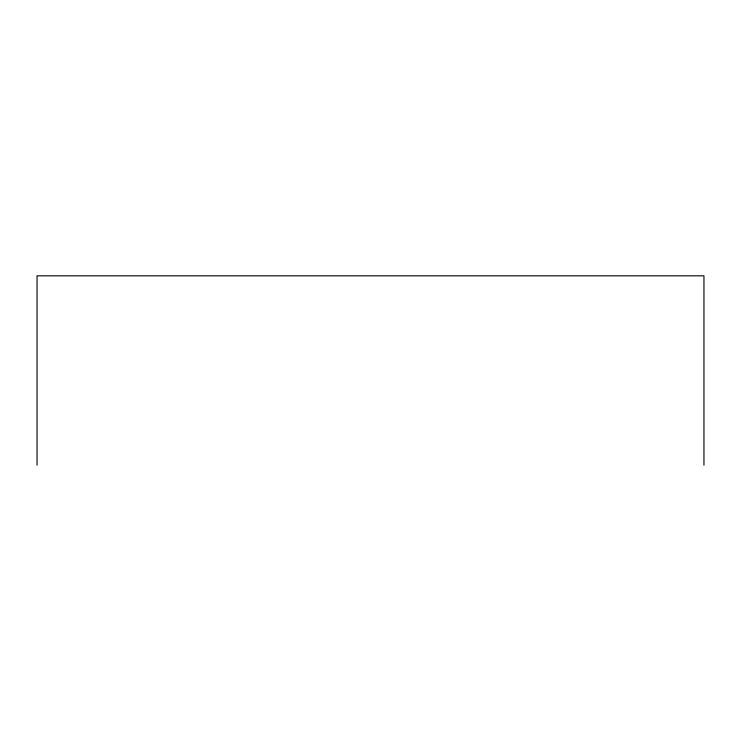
<?xml version="1.0" encoding="UTF-8"?>
<svg xmlns="http://www.w3.org/2000/svg" width="741" height="741" viewBox="0 0 741 741"><rect width="100%" height="100%" fill="white"/><g stroke="black" fill="none" stroke-linecap="round" stroke-linejoin="round"><path stroke-width="1.11" d="M703.95 465.172L703.95 275.828L37.05 275.828L37.05 465.172"/></g></svg>
